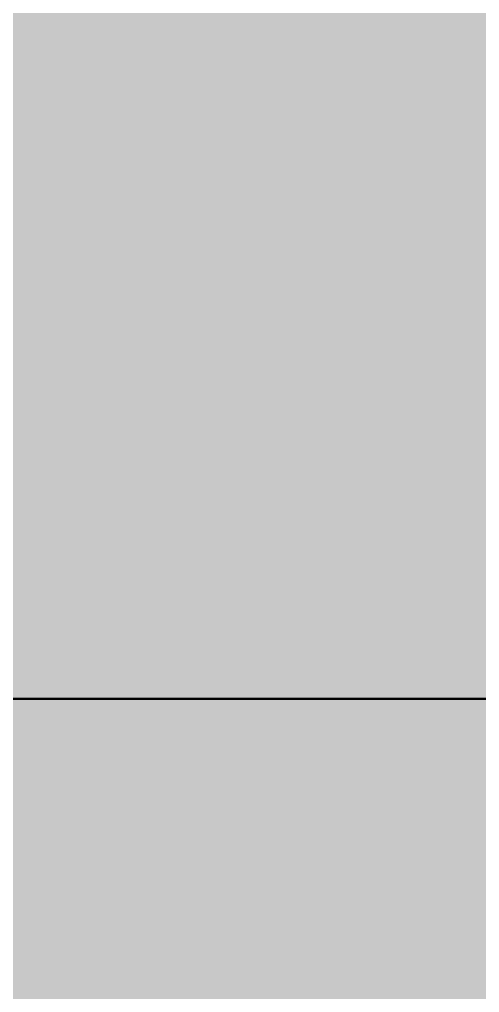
# Model space of a CAD drawing. Header units: millimetres. Extents: x -155050 to -36395, y -2753 to 7638.
# Drawn here: x -81158.8 to -81078.2, y -801.5 to -630.9 of the extents above; entities that cross this region are included whole.
import ezdxf

# ---------------------------------------------------------------- set-up
doc = ezdxf.new("R2010")
doc.units = ezdxf.units.MM
for name, pattern in [('IMPORT-DASHDOT', [11.176, 8.128, -1.524, 0, -1.524]), ('IMPORT-DASHED _2_', [9.652, 8.128, -1.524]), ('IMPORT-DĚLICÍ2 _2_', [15.875, 6.35, -3.175, 0, -3.175, 0, -3.175]), ('IMPORT-KANVBRDO', [20, 7, -6.5, 0, -6.5])]:
    doc.linetypes.add(name, pattern=pattern)
for name, color, linetype, lineweight, true_color in [('---1 - PBS PNP-1', 1, 'Continuous', 35, 0xff0000), ('00_pl_deštová voda oblast', 6, 'Continuous', 25, 0xff00ff), ('00_pL_hranice pozemku', 1, 'Continuous', 35, 0xff0000), ('00_pL_katastr-1', 150, 'Continuous', 35, 0x007fff), ('00_pL_KOTY 1500', 7, 'Continuous', 9, 0x260000), ('00_pL_objekt', 1, 'Continuous', 50, 0xff0000), ('00_pL_přípojka destova kanalizace-2', 7, 'Continuous', 35, 0x3f7f3f), ('212_HK_situace_03_dwg-1', 40, 'Continuous', 9, 0xffbf00), ('A-DOOR-5', 7, 'Continuous', 9, 0xf7f7ef), ('A-FLOR-LEVL-1', 7, 'Continuous', 9, 0x7f7f7f), ('hch budova-1', 7, 'Continuous', 9, 0x00a5a5), ('hch kanal-3', 30, 'IMPORT-KANVBRDO', 9, 0xff7f00), ('hch oploceni-1', 7, 'IMPORT-DĚLICÍ2 _2_', 9, 0x00a5a5), ('hch teren-1', 7, 'Continuous', 9, 0x00a5a5), ('hch tok-1', 7, 'Continuous', 9, 0x00a5a5), ('Obrys', 2, 'Continuous', 9, 0xffff00), ('Obrys-2', 1, 'IMPORT-DASHED _2_', 9, 0xff0000), ('Obrys-3', 5, 'Continuous', 9, 0x0000ff), ('Obrys-4', 5, 'IMPORT-DASHDOT', 9, 0x0000ff), ('PDF7_000 AVE ISN ELEKTRO VO SVĚTLA', 9, 'Continuous', 9, 0x808080), ('PDF7_000 ISN KABELY NN', 9, 'Continuous', 9, 0x808080), ('PDF7_000 ISN SDĚL OPTIKA METALIKA CHRÁNIČKA PŘÍVOD', 9, 'Continuous', 9, 0x808080), ('PDF7_0V - Splašky výtlak zaměřeno', 9, 'Continuous', 9, 0x808080), ('PDF7_0V - Voda návrh', 9, 'Continuous', 9, 0x808080), ('PDF7_0V-návrh kanal dešťová', 7, 'Continuous', 9, 0x656565), ('PDF7_CKKOTY', 7, 'Continuous', 9, 0x260000), ('PDF7_GP Hraniční linie', 7, 'Continuous', 9, 0x0052a5), ('PDF7_GP Stromy', 7, 'Continuous', 9, 0x67a552), ('PDF7_GP Výšky bodů', 7, 'Continuous', 9, 0x0052a5), ('PDF7_POPIS_500', 1, 'Continuous', 9, 0xff0000), ('PDF7_Slezské Předměstí_646971$0$21900', 7, 'Continuous', 9, 0x002600), ('PDF7_VO_KABEL', 7, 'Continuous', 9, 0x7f6f3f), ('zed-1', 5, 'Continuous', 9, 0x0000ff)]:
    doc.layers.add(name, color=color, linetype=linetype, lineweight=lineweight, true_color=true_color)
for name, color, linetype, lineweight in [('0-1', 7, 'Continuous', 9), ('00_pL_KOTY', 7, 'Continuous', 9), ('00_pl_rozhrani ploch', 7, 'Continuous', 18), ('00_pL_stavajici objekty', 7, 'Continuous', 50), ('2966-1_navrh dispozice stroju-HK_02_dwg-1', 7, 'Continuous', 9), ('2966-1_navrh dispozice stroju-HK_dwg-1', 7, 'Continuous', 9), ('A-DOOR', 7, 'Continuous', 9), ('A-FLOR-LEVL', 7, 'Continuous', 9), ('HK_TEREN_SESAZENI_dwg-1', 7, 'Continuous', 9), ('Kóty', 7, 'Continuous', 9), ('PDF7_000 BOURÁNÍ', 7, 'Continuous', 9)]:
    doc.layers.add(name, color=color, linetype=linetype, lineweight=lineweight)

# ---------------------------------------------------------------- blocks, each defined once
blk = doc.blocks.new('M_Vrata_ výsuvná_ sekční - 3000X4000 MM-499574-Řez 4')
at = {"layer": 'A-DOOR-5'}
blk.add_hatch(color=256, dxfattribs=at).paths.add_polyline_path([(-193437.35, -750), (-193133.19, -750), (-193133.19, -738), (-193008.09, -738), (-193008.09, -450), (-192979.2, -450), (-192979.2, 1700), (-192988.19, 1700), (-192988.19, 2750), (-196979.2, 2750), (-196979.2, -738), (-196843.19, -738), (-196843.19, -750), (-193788.73, -750)])
at = {"layer": 'A-DOOR'}
for p, q in [((-193133.19, -750), (-196843.19, -750)), ((-196843.19, -750), (-193133.19, -750))]:
    blk.add_line(p, q, dxfattribs=at)
blk = doc.blocks.new('Rampa - Rampa-823350-Řez 4')
at = {"layer": 'A-FLOR-LEVL-1'}
blk.add_hatch(color=256, dxfattribs=at).paths.add_polyline_path([(-194491.48, -945.21), (-192988.19, -945.21), (-192988.19, -765.12), (-193008.09, -765.12), (-193008.09, -756), (-193108.19, -756), (-193108.19, -750), (-196868.19, -750), (-196868.19, -756), (-196988.19, -756.78), (-196988.19, -945.21), (-195897, -945.21)])
blk = doc.blocks.new('2966-1_navrh dispozice stroju-HK_dwg-867852-Řez 4')
at = {"layer": '0-1'}
for p, q in [((-194955.83, -750), (-197875.83, -750)), ((-197875.83, -750), (-194955.83, -750)), ((-194955.83, -750), (-197875.83, -750)), ((-197875.83, -750), (-196306.83, -750)), ((-194955.83, -750), (-197875.83, -750)), ((-194955.83, -750), (-197875.83, -750)), ((-194955.83, -750), (-197875.83, -750)), ((-194955.83, -750), (-197875.83, -750)), ((-194955.83, -750), (-197875.83, -750)), ((-194955.83, -750), (-197875.83, -750)), ((-194955.83, -750), (-197875.83, -750)), ((-194955.83, -750), (-197875.83, -750)), ((-194955.83, -750), (-197875.83, -750)), ((-194955.83, -750), (-197875.83, -750)), ((-194955.83, -750), (-197875.83, -750)), ((-194955.83, -750), (-197875.83, -750)), ((-197875.83, -750), (-194955.83, -750)), ((-196306.83, -750), (-197875.83, -750)), ((-194955.83, -750), (-197875.83, -750)), ((-194955.83, -750), (-197875.83, -750)), ((-194955.83, -750), (-197875.83, -750)), ((-194955.83, -750), (-197875.83, -750)), ((-194955.83, -750), (-197875.83, -750)), ((-194955.83, -750), (-197875.83, -750)), ((-194955.83, -750), (-197875.83, -750)), ((-194955.83, -750), (-197875.83, -750)), ((-194955.83, -750), (-197875.83, -750)), ((-194955.83, -750), (-197875.83, -750)), ((-194955.83, -750), (-197875.83, -750)), ((-194955.83, -750), (-197875.83, -750)), ((-197616.83, -750), (-194955.83, -750)), ((-197616.83, -750), (-194955.83, -750)), ((-196394.83, -750), (-197304.83, -750)), ((-197304.83, -750), (-196394.83, -750)), ((-197304.83, -750), (-196394.83, -750)), ((-197304.83, -750), (-196394.83, -750)), ((-196394.83, -750), (-197304.83, -750)), ((-197304.83, -750), (-196394.83, -750)), ((-197304.83, -750), (-196394.83, -750)), ((-197304.83, -750), (-196394.83, -750)), ((-196816.87, -750), (-196537.33, -750)), ((-196816.87, -750), (-196537.33, -750)), ((-196537.33, -750), (-196812.83, -750)), ((-196812.83, -750), (-196537.33, -750)), ((-196537.33, -750), (-196812.83, -750)), ((-196812.83, -750), (-196537.33, -750)), ((-196764.08, -750), (-196554.83, -750)), ((-196764.08, -750), (-196554.83, -750)), ((-196552.83, -750), (-196694.83, -750)), ((-196483.75, -750), (-196689.91, -750)), ((-196614.33, -750), (-196664.83, -750)), ((-196664.83, -750), (-196614.33, -750)), ((-196614.33, -750), (-196664.83, -750)), ((-196664.83, -750), (-196614.33, -750)), ((-196614.33, -750), (-196635.33, -750)), ((-196635.33, -750), (-196614.33, -750)), ((-196614.33, -750), (-196635.33, -750)), ((-196635.33, -750), (-196614.33, -750)), ((-196453.83, -750), (-196633.83, -750)), ((-196633.83, -750), (-196453.83, -750)), ((-196580.83, -750), (-196628.83, -750)), ((-196628.83, -750), (-196580.83, -750)), ((-196580.83, -750), (-196628.83, -750)), ((-196628.83, -750), (-196580.83, -750)), ((-196616.83, -750), (-196614.33, -750)), ((-196616.83, -750), (-196614.33, -750)), ((-196613.84, -750), (-196616.83, -750)), ((-196612.83, -750), (-196614.33, -750)), ((-196612.83, -750), (-196614.33, -750)), ((-196612.83, -750), (-196614.33, -750)), ((-196612.83, -750), (-196614.33, -750)), ((-196614.33, -750), (-196611.83, -750)), ((-196611.83, -750), (-196614.33, -750)), ((-196614.33, -750), (-196612.83, -750)), ((-196612.83, -750), (-196614.33, -750)), ((-196614.33, -750), (-196612.83, -750)), ((-196612.83, -750), (-196614.33, -750)), ((-196612.83, -750), (-196614.33, -750)), ((-196614.33, -750), (-196612.83, -750)), ((-196612.83, -750), (-196614.33, -750)), ((-196612.83, -750), (-196614.33, -750)), ((-196614.33, -750), (-196611.83, -750)), ((-196611.83, -750), (-196614.33, -750)), ((-196614.33, -750), (-196612.83, -750)), ((-196612.83, -750), (-196614.33, -750)), ((-196614.33, -750), (-196612.83, -750)), ((-196612.83, -750), (-196614.33, -750)), ((-196612.83, -750), (-196614.33, -750)), ((-196614.33, -750), (-196612.83, -750)), ((-196612.83, -750), (-196614.33, -750)), ((-196612.83, -750), (-196614.33, -750)), ((-196613.84, -750), (-196613.83, -750)), ((-196610.83, -750), (-196613.83, -750)), ((-196613.83, -750), (-196610.83, -750)), ((-196596.91, -750), (-196612.83, -750)), ((-196596.91, -750), (-196612.83, -750)), ((-196596.91, -750), (-196612.83, -750)), ((-196596.91, -750), (-196612.83, -750)), ((-196612.83, -750), (-196604.83, -750)), ((-196612.83, -750), (-196604.83, -750)), ((-196604.83, -750), (-196612.83, -750)), ((-196612.83, -750), (-196604.83, -750)), ((-196612.83, -750), (-196604.83, -750)), ((-196612.83, -750), (-196604.83, -750)), ((-196604.83, -750), (-196612.83, -750)), ((-196612.83, -750), (-196604.83, -750)), ((-196611.83, -750), (-196594.26, -750)), ((-196594.26, -750), (-196611.83, -750)), ((-196611.83, -750), (-196594.26, -750)), ((-196594.26, -750), (-196611.83, -750)), ((-196611.05, -750), (-196611.56, -750)), ((-196611.45, -750), (-196611.56, -750)), ((-196611.05, -750), (-196611.56, -750)), ((-196611.45, -750), (-196611.56, -750)), ((-196606.6, -750), (-196611.45, -750)), ((-196606.6, -750), (-196611.45, -750)), ((-196590.09, -750), (-196611.05, -750)), ((-196590.09, -750), (-196611.05, -750)), ((-196606.76, -750), (-196610.83, -750)), ((-196610.83, -750), (-196608.83, -750)), ((-196607.58, -750), (-196610.73, -750)), ((-196606.33, -750), (-196609.33, -750)), ((-196609.33, -750), (-196606.33, -750)), ((-196607.7, -750), (-196609.33, -750)), ((-196609.33, -750), (-196609.05, -750)), ((-196605.71, -750), (-196609.21, -750)), ((-196609.21, -750), (-196605.71, -750)), ((-196609.21, -750), (-196605.71, -750)), ((-196605.71, -750), (-196609.21, -750)), ((-196605.83, -750), (-196608.83, -750)), ((-196608.18, -750), (-196608.67, -750)), ((-196607.79, -750), (-196608.29, -750)), ((-196607.24, -750), (-196608.18, -750)), ((-196606.86, -750), (-196607.79, -750)), ((-196599.91, -750), (-196607.58, -750)), ((-196599.91, -750), (-196607.58, -750)), ((-196607.58, -750), (-196599.28, -750)), ((-196607.58, -750), (-196599.28, -750)), ((-196605.38, -750), (-196606.86, -750)), ((-196480.83, -750), (-196606.83, -750)), ((-196480.83, -750), (-196606.83, -750)), ((-196482.06, -750), (-196606.6, -750)), ((-196482.06, -750), (-196606.6, -750)), ((-196606.33, -750), (-196605.83, -750)), ((-196605.83, -750), (-196606.33, -750)), ((-196605.83, -750), (-196600.33, -750)), ((-196605.83, -750), (-196600.33, -750)), ((-196601.01, -750), (-196605.83, -750)), ((-196605.83, -750), (-196576.99, -750)), ((-196596.91, -750), (-196604.83, -750)), ((-196596.91, -750), (-196604.83, -750)), ((-196596.91, -750), (-196604.83, -750)), ((-196596.91, -750), (-196604.83, -750)), ((-196603.89, -750), (-196604.38, -750)), ((-196602.91, -750), (-196604.38, -750)), ((-196603.51, -750), (-196604, -750)), ((-196602.95, -750), (-196603.89, -750)), ((-196602.57, -750), (-196603.51, -750)), ((-196544.33, -750), (-196602.7, -750)), ((-196485.95, -750), (-196602.7, -750)), ((-196544.33, -750), (-196602.7, -750)), ((-196485.95, -750), (-196602.7, -750)), ((-196599.28, -750), (-196602.07, -750)), ((-196544.33, -750), (-196601.87, -750)), ((-196486.79, -750), (-196601.87, -750)), ((-196544.33, -750), (-196601.87, -750)), ((-196486.79, -750), (-196601.87, -750)), ((-196600.33, -750), (-196599.83, -750)), ((-196591.33, -750), (-196600.33, -750)), ((-196600.33, -750), (-196599.83, -750)), ((-196591.33, -750), (-196600.33, -750)), ((-196487.75, -750), (-196599.91, -750)), ((-196487.75, -750), (-196599.91, -750)), ((-196599.91, -750), (-196596.16, -750)), ((-196599.91, -750), (-196596.16, -750)), ((-196594.83, -750), (-196599.83, -750)), ((-196599.83, -750), (-196594.83, -750)), ((-196594.83, -750), (-196599.83, -750)), ((-196599.83, -750), (-196594.83, -750)), ((-196596.16, -750), (-196599.28, -750)), ((-196596.16, -750), (-196599.28, -750)), ((-196489.83, -750), (-196598.83, -750)), ((-196489.83, -750), (-196598.83, -750)), ((-196596.91, -750), (-196594.83, -750)), ((-196596.91, -750), (-196594.83, -750)), ((-196491.5, -750), (-196596.16, -750)), ((-196491.5, -750), (-196596.16, -750)), ((-196595.99, -750), (-196491.67, -750)), ((-196595.99, -750), (-196558.14, -750)), ((-196586.33, -750), (-196595.33, -750)), ((-196590.83, -750), (-196595.27, -750)), ((-196585.83, -750), (-196594.83, -750)), ((-196504.83, -750), (-196594.83, -750)), ((-196504.83, -750), (-196594.83, -750)), ((-196574.83, -750), (-196592.83, -750)), ((-196574.83, -750), (-196592.83, -750)), ((-196591.33, -750), (-196592.25, -750)), ((-196591.33, -750), (-196592.25, -750)), ((-196591.33, -750), (-196592.25, -750)), ((-196591.33, -750), (-196592.25, -750)), ((-196592.12, -750), (-196575.54, -750)), ((-196589.33, -750), (-196591.83, -750)), ((-196589.33, -750), (-196591.83, -750)), ((-196513.33, -750), (-196591.33, -750)), ((-196513.33, -750), (-196591.33, -750)), ((-196513.33, -750), (-196591.33, -750)), ((-196513.33, -750), (-196591.33, -750)), ((-196591.03, -750), (-196579.1, -750)), ((-196577.83, -750), (-196590.83, -750)), ((-196577.83, -750), (-196590.83, -750)), ((-196578.08, -750), (-196590.58, -750)), ((-196578.08, -750), (-196590.58, -750)), ((-196585.07, -750), (-196590.11, -750)), ((-196498.57, -750), (-196590.09, -750)), ((-196498.57, -750), (-196590.09, -750)), ((-196555.29, -750), (-196589.33, -750)), ((-196544.33, -750), (-196589.33, -750)), ((-196589.33, -750), (-196562.66, -750)), ((-196555.29, -750), (-196589.33, -750)), ((-196544.33, -750), (-196589.33, -750)), ((-196589.33, -750), (-196562.66, -750)), ((-196569.83, -750), (-196587.83, -750)), ((-196569.83, -750), (-196587.83, -750)), ((-196569.83, -750), (-196587.83, -750)), ((-196569.83, -750), (-196587.83, -750)), ((-196587.71, -750), (-196587.19, -750)), ((-196585.87, -750), (-196587.04, -750)), ((-196581.33, -750), (-196586.33, -750)), ((-196586.33, -750), (-196581.33, -750)), ((-196580.83, -750), (-196585.83, -750)), ((-196585.83, -750), (-196580.83, -750)), ((-196581.9, -750), (-196585.76, -750)), ((-196585.54, -750), (-196572.12, -750)), ((-196572.12, -750), (-196585.54, -750)), ((-196572.12, -750), (-196585.54, -750)), ((-196572.12, -750), (-196585.54, -750)), ((-196585.54, -750), (-196572.12, -750)), ((-196572.12, -750), (-196585.54, -750)), ((-196572.12, -750), (-196585.54, -750)), ((-196572.12, -750), (-196585.54, -750)), ((-196584.08, -750), (-196585.51, -750)), ((-196572.33, -750), (-196582.33, -750)), ((-196572.33, -750), (-196582.33, -750)), ((-196572.33, -750), (-196582.33, -750)), ((-196572.33, -750), (-196582.33, -750)), ((-196573.14, -750), (-196581.52, -750)), ((-196573.14, -750), (-196581.52, -750)), ((-196573.14, -750), (-196581.52, -750)), ((-196573.14, -750), (-196581.52, -750)), ((-196572.33, -750), (-196581.33, -750)), ((-196571.83, -750), (-196580.83, -750)), ((-196580.5, -750), (-196579.71, -750)), ((-196579.65, -750), (-196579.81, -750)), ((-196575.83, -750), (-196579.79, -750)), ((-196575.01, -750), (-196575.83, -750)), ((-196394.83, -750), (-196574.83, -750)), ((-196394.83, -750), (-196574.83, -750)), ((-196574.83, -750), (-196564.83, -750)), ((-196394.83, -750), (-196574.83, -750)), ((-196394.83, -750), (-196574.83, -750)), ((-196574.83, -750), (-196564.83, -750)), ((-196568.99, -750), (-196570.33, -750)), ((-196568.99, -750), (-196570.33, -750)), ((-196568.99, -750), (-196570.33, -750)), ((-196568.99, -750), (-196570.33, -750)), ((-196552.33, -750), (-196569.65, -750)), ((-196535.01, -750), (-196569.65, -750)), ((-196552.33, -750), (-196569.65, -750)), ((-196535.01, -750), (-196569.65, -750)), ((-196564.83, -750), (-196554.83, -750)), ((-196564.83, -750), (-196554.83, -750)), ((-196545.83, -750), (-196559.83, -750)), ((-196545.83, -750), (-196559.83, -750)), ((-196545.83, -750), (-196559.83, -750)), ((-196545.83, -750), (-196559.83, -750)), ((-196545.83, -750), (-196559.83, -750)), ((-196545.83, -750), (-196559.83, -750)), ((-196545.83, -750), (-196559.83, -750)), ((-196545.83, -750), (-196559.83, -750)), ((-196546.12, -750), (-196559.54, -750)), ((-196546.12, -750), (-196559.54, -750)), ((-196558.74, -750), (-196559.25, -750)), ((-196558.74, -750), (-196559.25, -750)), ((-196549.22, -750), (-196556.43, -750)), ((-196549.22, -750), (-196556.43, -750)), ((-196394.83, -750), (-196554.83, -750)), ((-196554.83, -750), (-196554.75, -750)), ((-196554.83, -750), (-196394.83, -750)), ((-196394.83, -750), (-196554.83, -750)), ((-196554.83, -750), (-196554.75, -750)), ((-196554.83, -750), (-196394.83, -750)), ((-196554.75, -750), (-196536.83, -750)), ((-196554.75, -750), (-196536.83, -750)), ((-196549.63, -750), (-196552.83, -750)), ((-196548.83, -750), (-196552.83, -750)), ((-196549.63, -750), (-196552.83, -750)), ((-196549.63, -750), (-196552.83, -750)), ((-196549.63, -750), (-196552.83, -750)), ((-196549.63, -750), (-196552.83, -750)), ((-196548.83, -750), (-196552.83, -750)), ((-196549.63, -750), (-196552.83, -750)), ((-196549.63, -750), (-196552.83, -750)), ((-196549.63, -750), (-196552.83, -750)), ((-196548.83, -750), (-196552.83, -750)), ((-196549.63, -750), (-196552.83, -750)), ((-196549.63, -750), (-196552.83, -750)), ((-196549.63, -750), (-196552.83, -750)), ((-196549.63, -750), (-196552.83, -750)), ((-196548.83, -750), (-196552.83, -750)), ((-196549.63, -750), (-196552.83, -750)), ((-196549.63, -750), (-196552.83, -750)), ((-196548.83, -750), (-196552.83, -750)), ((-196549.63, -750), (-196552.83, -750)), ((-196549.63, -750), (-196552.83, -750)), ((-196549.63, -750), (-196552.83, -750)), ((-196549.63, -750), (-196552.83, -750)), ((-196548.83, -750), (-196552.83, -750)), ((-196552.83, -750), (-196468.75, -750)), ((-196548.83, -750), (-196552.83, -750)), ((-196552.83, -750), (-196547.83, -750)), ((-196552.83, -750), (-196548.83, -750)), ((-196434.83, -750), (-196552.83, -750)), ((-196548.83, -750), (-196552.83, -750)), ((-196552.83, -750), (-196548.83, -750)), ((-196434.83, -750), (-196552.83, -750)), ((-196548.83, -750), (-196552.83, -750)), ((-196548.83, -750), (-196552.83, -750)), ((-196552.83, -750), (-196548.83, -750)), ((-196535.01, -750), (-196552.33, -750)), ((-196535.01, -750), (-196552.33, -750)), ((-196540.33, -750), (-196552.33, -750)), ((-196552.33, -750), (-196540.33, -750)), ((-196540.33, -750), (-196552.33, -750)), ((-196552.33, -750), (-196540.33, -750)), ((-196495.83, -750), (-196551.83, -750)), ((-196550.81, -750), (-196550.83, -750)), ((-196550.81, -750), (-196550.83, -750)), ((-196536.83, -750), (-196550.83, -750)), ((-196550.33, -750), (-196550.81, -750)), ((-196550.33, -750), (-196550.81, -750)), ((-196538.13, -750), (-196550.58, -750)), ((-196550.58, -750), (-196538.13, -750)), ((-196538.13, -750), (-196550.58, -750)), ((-196550.58, -750), (-196538.13, -750)), ((-196548.83, -750), (-196549.63, -750)), ((-196548.83, -750), (-196549.63, -750)), ((-196548.83, -750), (-196549.63, -750)), ((-196548.83, -750), (-196549.63, -750)), ((-196548.83, -750), (-196549.63, -750)), ((-196548.83, -750), (-196549.63, -750)), ((-196548.83, -750), (-196549.63, -750)), ((-196548.83, -750), (-196549.63, -750)), ((-196548.83, -750), (-196549.63, -750)), ((-196548.83, -750), (-196549.63, -750)), ((-196548.83, -750), (-196549.63, -750)), ((-196548.83, -750), (-196549.63, -750)), ((-196548.83, -750), (-196549.63, -750)), ((-196548.83, -750), (-196549.63, -750)), ((-196548.83, -750), (-196549.63, -750)), ((-196548.83, -750), (-196549.63, -750)), ((-196548.83, -750), (-196549.63, -750)), ((-196547.8, -750), (-196548.83, -750)), ((-196547.8, -750), (-196548.83, -750)), ((-196548.83, -750), (-196543.03, -750)), ((-196543.04, -750), (-196548.83, -750)), ((-196543.03, -750), (-196548.83, -750)), ((-196548.83, -750), (-196543.04, -750)), ((-196547.16, -750), (-196548.33, -750)), ((-196548.33, -750), (-196540.33, -750)), ((-196540.33, -750), (-196548.33, -750)), ((-196548.33, -750), (-196540.33, -750)), ((-196540.33, -750), (-196548.33, -750)), ((-196540.33, -750), (-196548.33, -750)), ((-196548.33, -750), (-196540.33, -750)), ((-196548.33, -750), (-196540.33, -750)), ((-196540.33, -750), (-196548.33, -750)), ((-196541.21, -750), (-196547.83, -750)), ((-196531.91, -750), (-196547.83, -750)), ((-196539.83, -750), (-196547.83, -750)), ((-196547.83, -750), (-196539.83, -750)), ((-196547.83, -750), (-196539.83, -750)), ((-196547.83, -750), (-196539.83, -750)), ((-196546.05, -750), (-196547.7, -750)), ((-196546.05, -750), (-196547.7, -750)), ((-196546.25, -750), (-196547.33, -750)), ((-196547.16, -750), (-196547.33, -750)), ((-196547.16, -750), (-196547.33, -750)), ((-196547.16, -750), (-196547.33, -750)), ((-196541.58, -750), (-196544.33, -750)), ((-196486.79, -750), (-196544.33, -750)), ((-196485.95, -750), (-196544.33, -750)), ((-196486.79, -750), (-196544.33, -750)), ((-196485.95, -750), (-196544.33, -750)), ((-196499.33, -750), (-196544.33, -750)), ((-196499.33, -750), (-196544.33, -750)), ((-196539.12, -750), (-196543.04, -750)), ((-196539.12, -750), (-196543.04, -750)), ((-196539.12, -750), (-196543.04, -750)), ((-196539.12, -750), (-196543.04, -750)), ((-196539.12, -750), (-196543.04, -750)), ((-196539.12, -750), (-196543.04, -750)), ((-196539.12, -750), (-196543.04, -750)), ((-196543.04, -750), (-196539.12, -750)), ((-196539.11, -750), (-196543.03, -750)), ((-196539.11, -750), (-196543.03, -750)), ((-196539.11, -750), (-196543.03, -750)), ((-196543.03, -750), (-196539.11, -750)), ((-196539.11, -750), (-196543.03, -750)), ((-196523.83, -750), (-196541.58, -750)), ((-196523.83, -750), (-196541.58, -750)), ((-196528.33, -750), (-196539.33, -750)), ((-196528.33, -750), (-196539.33, -750)), ((-196528.33, -750), (-196539.33, -750)), ((-196528.33, -750), (-196539.33, -750)), ((-196528.33, -750), (-196539.33, -750)), ((-196528.33, -750), (-196539.33, -750)), ((-196539.11, -750), (-196539.3, -750)), ((-196539.11, -750), (-196539.3, -750)), ((-196539.11, -750), (-196539.3, -750)), ((-196538.14, -750), (-196539.12, -750)), ((-196538.14, -750), (-196539.12, -750)), ((-196538.14, -750), (-196539.12, -750)), ((-196538.14, -750), (-196539.12, -750)), ((-196538.14, -750), (-196539.12, -750)), ((-196538.14, -750), (-196539.12, -750)), ((-196538.14, -750), (-196539.12, -750)), ((-196539.12, -750), (-196538.14, -750)), ((-196538.13, -750), (-196539.11, -750)), ((-196538.13, -750), (-196539.11, -750)), ((-196538.13, -750), (-196539.11, -750)), ((-196539.11, -750), (-196538.13, -750)), ((-196538.13, -750), (-196539.11, -750)), ((-196538.33, -750), (-196537.83, -750)), ((-196538.33, -750), (-196537.83, -750)), ((-196538.14, -750), (-196529.52, -750)), ((-196529.52, -750), (-196538.14, -750)), ((-196538.14, -750), (-196529.52, -750)), ((-196529.52, -750), (-196538.14, -750)), ((-196529.52, -750), (-196538.14, -750)), ((-196538.14, -750), (-196529.52, -750)), ((-196529.52, -750), (-196538.14, -750)), ((-196538.14, -750), (-196529.52, -750)), ((-196509.53, -750), (-196538.13, -750)), ((-196529.53, -750), (-196538.13, -750)), ((-196529.53, -750), (-196538.13, -750)), ((-196509.83, -750), (-196537.83, -750)), ((-196536.83, -750), (-196524.83, -750)), ((-196524.83, -750), (-196536.83, -750)), ((-196536.83, -750), (-196524.83, -750)), ((-196524.83, -750), (-196536.83, -750)), ((-196512.58, -750), (-196535.08, -750))]:
    blk.add_line(p, q, dxfattribs=at)
at = {"layer": '0-1', "flags": 128}
for points in [[(-196536.83, -750), (-196554.75, -750), (-197294.91, -750), (-197312.83, -750)], [(-196536.83, -750), (-196554.75, -750), (-197294.91, -750), (-197312.83, -750)], [(-196537.33, -750), (-196824.83, -750), (-196851.83, -750)], [(-196537.33, -750), (-196824.83, -750), (-196851.83, -750)], [(-196552.83, -750), (-196694.83, -750), (-196702.83, -750)], [(-196702.83, -750), (-196694.83, -750), (-196552.83, -750)], [(-196697.83, -750), (-196687.83, -750), (-196475.83, -750)], [(-196548.83, -750), (-196683.83, -750), (-196693.83, -750)], [(-196552.83, -750), (-196556.36, -750), (-196689.91, -750)], [(-196481.04, -750), (-196524.63, -750), (-196543.03, -750), (-196548.83, -750), (-196689.91, -750)], [(-196475.83, -750), (-196485.83, -750), (-196687.83, -750), (-196689.91, -750)], [(-196617.83, -750), (-196616.83, -750), (-196613.84, -750)], [(-196611.83, -750), (-196614.33, -750), (-196614.83, -750)], [(-196614.83, -750), (-196614.33, -750), (-196611.83, -750)], [(-196611.83, -750), (-196614.33, -750), (-196614.83, -750)], [(-196614.83, -750), (-196614.33, -750), (-196611.83, -750)], [(-196593.62, -750), (-196610.32, -750), (-196610.29, -750)], [(-196593.62, -750), (-196610.32, -750), (-196610.29, -750)], [(-196593.62, -750), (-196610.32, -750), (-196610.29, -750)], [(-196593.62, -750), (-196610.32, -750), (-196610.29, -750)], [(-196605.76, -750), (-196604.33, -750), (-196602.91, -750), (-196602.19, -750), (-196601.48, -750), (-196602.95, -750), (-196603.56, -750), (-196603.89, -750), (-196606.03, -750), (-196608.18, -750), (-196608.51, -750), (-196608.67, -750), (-196607.19, -750), (-196606.48, -750), (-196605.76, -750), (-196607.24, -750)], [(-196602.52, -750), (-196603.95, -750), (-196605.38, -750), (-196606.1, -750), (-196606.81, -750), (-196608.29, -750), (-196608.13, -750), (-196607.79, -750), (-196605.65, -750), (-196603.51, -750), (-196603.18, -750), (-196602.57, -750), (-196601.1, -750), (-196601.81, -750), (-196602.52, -750), (-196604, -750)], [(-196606.83, -750), (-196605.83, -750), (-196481.83, -750)], [(-196604.58, -750), (-196606.53, -750), (-196606.81, -750)], [(-196606.43, -750), (-196606.15, -750), (-196604.58, -750)], [(-196594.83, -750), (-196600.33, -750), (-196605.83, -750)], [(-196594.83, -750), (-196600.33, -750), (-196605.83, -750)], [(-196595.99, -750), (-196605.83, -750), (-196599.67, -750), (-196595.99, -750)], [(-196596.91, -750), (-196594.83, -750), (-196604.83, -750)], [(-196604.83, -750), (-196594.83, -750), (-196504.83, -750)], [(-196596.91, -750), (-196594.83, -750), (-196604.83, -750)], [(-196604.83, -750), (-196594.83, -750), (-196504.83, -750)], [(-196603.15, -750), (-196601.58, -750), (-196601.86, -750)], [(-196601.48, -750), (-196601.2, -750), (-196603.15, -750)], [(-196591.33, -750), (-196594.83, -750), (-196600.33, -750)], [(-196591.33, -750), (-196594.83, -750), (-196600.33, -750)], [(-196596.91, -750), (-196468.75, -750), (-196452.83, -750)], [(-196452.83, -750), (-196468.75, -750), (-196596.91, -750)], [(-196596.91, -750), (-196468.75, -750), (-196452.83, -750)], [(-196452.83, -750), (-196468.75, -750), (-196596.91, -750)], [(-196586.64, -750), (-196587.19, -750), (-196587.71, -750)], [(-196587.71, -750), (-196584.33, -750), (-196583.81, -750), (-196585.5, -750), (-196587.19, -750)], [(-196582.33, -750), (-196584.33, -750), (-196586.33, -750)], [(-196586.33, -750), (-196584.33, -750), (-196582.33, -750)], [(-196582.33, -750), (-196584.33, -750), (-196586.33, -750)], [(-196586.33, -750), (-196584.33, -750), (-196582.33, -750)], [(-196584.33, -750), (-196580.95, -750), (-196580.43, -750), (-196582.12, -750), (-196583.81, -750)], [(-196574.83, -750), (-196564.83, -750), (-196554.83, -750)], [(-196574.83, -750), (-196564.83, -750), (-196554.83, -750)], [(-196554.83, -750), (-196544.83, -750), (-196414.83, -750)], [(-196554.83, -750), (-196544.83, -750), (-196414.83, -750)], [(-196554.83, -750), (-196544.83, -750), (-196414.83, -750)], [(-196554.83, -750), (-196544.83, -750), (-196414.83, -750)], [(-196452.83, -750), (-196468.75, -750), (-196552.83, -750)], [(-196467.83, -750), (-196470.83, -750), (-196552.83, -750)], [(-196543.04, -750), (-196548.83, -750), (-196552.83, -750)], [(-196552.83, -750), (-196548.83, -750), (-196543.04, -750), (-196524.63, -750), (-196481.04, -750), (-196462.63, -750)], [(-196552.83, -750), (-196547.83, -750), (-196457.83, -750)], [(-196552.83, -750), (-196548.83, -750), (-196543.04, -750), (-196531.91, -750), (-196524.63, -750), (-196481.04, -750), (-196462.63, -750), (-196456.83, -750), (-196452.83, -750)], [(-196452.83, -750), (-196456.83, -750), (-196462.62, -750), (-196481.04, -750), (-196524.62, -750), (-196543.04, -750), (-196548.83, -750), (-196552.83, -750)], [(-196545.72, -750), (-196547.83, -750), (-196552.83, -750)], [(-196552.83, -750), (-196547.83, -750), (-196545.72, -750)], [(-196552.83, -750), (-196547.83, -750), (-196457.83, -750), (-196452.83, -750)], [(-196452.83, -750), (-196457.83, -750), (-196547.83, -750), (-196552.83, -750)], [(-196496.83, -750), (-196542.83, -750), (-196552.83, -750)], [(-196496.83, -750), (-196542.83, -750), (-196552.83, -750)], [(-196550.83, -750), (-196550.81, -750), (-196537.85, -750)], [(-196550.83, -750), (-196550.81, -750), (-196537.85, -750)], [(-196524.63, -750), (-196543.04, -750), (-196548.83, -750)], [(-196548.33, -750), (-196547.16, -750), (-196546.25, -750)], [(-196457.33, -750), (-196458.5, -750), (-196482.81, -750), (-196485.64, -750), (-196520.02, -750), (-196522.85, -750), (-196547.16, -750), (-196548.33, -750)], [(-196548.33, -750), (-196547.16, -750), (-196522.85, -750), (-196520.02, -750), (-196485.64, -750), (-196482.81, -750), (-196458.5, -750), (-196457.33, -750)], [(-196452.83, -750), (-196457.83, -750), (-196547.83, -750)], [(-196456.83, -750), (-196462.63, -750), (-196470.83, -750), (-196481.04, -750), (-196524.63, -750), (-196543.03, -750)], [(-196537.83, -750), (-196537.85, -750), (-196537.83, -750), (-196537.85, -750)], [(-196537.83, -750), (-196537.85, -750), (-196537.83, -750), (-196537.85, -750)]]:
    blk.add_lwpolyline(points, dxfattribs=at)
for points in [[(-196547.83, -750), (-196539.83, -750)], [(-196523.83, -750), (-196535.66, -750), (-196541.58, -750), (-196547.5, -750), (-196541.58, -750), (-196535.66, -750), (-196523.83, -750), (-196511.99, -750), (-196506.07, -750), (-196500.16, -750), (-196506.07, -750), (-196511.99, -750)]]:
    blk.add_lwpolyline(points, close=True, dxfattribs=at)
at = {"layer": '0-1'}
for points, degree, knots in [([(-196607.24, -750), (-196607.04, -750), (-196606.67, -750), (-196606.29, -750), (-196606.03, -750)], 2, [0, 0, 0, 0.397772, 0.643639, 1, 1, 1]), ([(-196605.65, -750), (-196605.91, -750), (-196606.29, -750), (-196606.66, -750), (-196606.86, -750)], 2, [0, 0, 0, 0.356361, 0.602228, 1, 1, 1]), ([(-196606.03, -750), (-196605.77, -750), (-196605.29, -750), (-196604.74, -750), (-196604.38, -750)], 2, [0, 0, 0, 0.356361, 0.602228, 1, 1, 1]), ([(-196604, -750), (-196604.36, -750), (-196604.91, -750), (-196605.39, -750), (-196605.65, -750)], 2, [0, 0, 0, 0.397772, 0.643639, 1, 1, 1]), ([(-196589.33, -750), (-196586.84, -750), (-196583, -750), (-196577.76, -750), (-196573.57, -750), (-196569.29, -750), (-196564.98, -750), (-196560.7, -750), (-196556.47, -750), (-196551.02, -750), (-196546.99, -750), (-196544.33, -750)], 3, [0, 0, 0, 0, 0.165908, 0.256104, 0.34973, 0.445224, 0.541265, 0.636766, 0.730862, 0.822893, 1, 1, 1, 1]), ([(-196589.33, -750), (-196586.84, -750), (-196583, -750), (-196577.76, -750), (-196573.57, -750), (-196569.29, -750), (-196564.98, -750), (-196560.7, -750), (-196556.47, -750), (-196551.02, -750), (-196546.99, -750), (-196544.33, -750)], 3, [0, 0, 0, 0, 0.165908, 0.256104, 0.34973, 0.445224, 0.541265, 0.636766, 0.730862, 0.822893, 1, 1, 1, 1]), ([(-196587.19, -750), (-196587.19, -750), (-196587.14, -750), (-196587.02, -750), (-196586.92, -750), (-196586.8, -750), (-196586.67, -750), (-196586.54, -750), (-196586.4, -750), (-196586.25, -750), (-196586.1, -750), (-196585.95, -750), (-196585.76, -750), (-196585.6, -750), (-196585.5, -750)], 3, [0, 0, 0, 0, 0.194429, 0.271248, 0.346843, 0.420882, 0.493108, 0.56335, 0.631525, 0.69763, 0.761728, 0.823932, 0.884392, 1, 1, 1, 1]), ([(-196585.91, -750), (-196585.97, -750), (-196586.02, -750), (-196586.02, -750), (-196585.99, -750), (-196585.93, -750), (-196585.85, -750), (-196585.76, -750), (-196585.65, -750), (-196585.53, -750), (-196585.4, -750), (-196585.27, -750), (-196585.13, -750), (-196584.99, -750), (-196584.85, -750), (-196584.71, -750), (-196584.56, -750), (-196584.42, -750), (-196584.28, -750), (-196584.13, -750), (-196583.99, -750), (-196583.85, -750), (-196583.7, -750), (-196583.55, -750), (-196583.4, -750), (-196583.25, -750), (-196583.1, -750), (-196582.94, -750), (-196582.77, -750), (-196582.61, -750), (-196582.43, -750), (-196582.26, -750), (-196582.08, -750), (-196581.89, -750), (-196581.69, -750), (-196581.49, -750), (-196581.29, -750), (-196581.09, -750), (-196580.88, -750), (-196580.67, -750), (-196580.48, -750), (-196580.29, -750), (-196580.11, -750), (-196579.96, -750), (-196579.83, -750), (-196579.74, -750), (-196579.64, -750), (-196579.63, -750), (-196579.65, -750)], 3, [0, 0, 0, 0, 0.048344, 0.072504, 0.096598, 0.120536, 0.144211, 0.167508, 0.190325, 0.212584, 0.234231, 0.255242, 0.275614, 0.295368, 0.314538, 0.333171, 0.351321, 0.369047, 0.386413, 0.403483, 0.420321, 0.436996, 0.453571, 0.470113, 0.486689, 0.503363, 0.520202, 0.537271, 0.554637, 0.572363, 0.590513, 0.609146, 0.628316, 0.64807, 0.668443, 0.689453, 0.7111, 0.733359, 0.756177, 0.779474, 0.803148, 0.827087, 0.85118, 0.87534, 0.899515, 0.923684, 0.947854, 1, 1, 1, 1]), ([(-196585.5, -750), (-196585.4, -750), (-196585.25, -750), (-196585.04, -750), (-196584.89, -750), (-196584.74, -750), (-196584.58, -750), (-196584.42, -750), (-196584.26, -750), (-196584.09, -750), (-196583.93, -750), (-196583.75, -750), (-196583.58, -750), (-196583.39, -750), (-196583.21, -750), (-196583.01, -750), (-196582.81, -750), (-196582.51, -750), (-196582.28, -750), (-196582.12, -750)], 3, [0, 0, 0, 0, 0.099446, 0.147728, 0.195537, 0.243064, 0.290496, 0.338022, 0.385832, 0.434114, 0.483057, 0.532849, 0.583676, 0.635717, 0.689142, 0.744109, 0.800749, 0.859163, 1, 1, 1, 1]), ([(-196584.37, -750), (-196584.39, -750), (-196584.42, -750), (-196584.45, -750), (-196584.45, -750), (-196584.43, -750), (-196584.39, -750), (-196584.33, -750), (-196584.26, -750), (-196584.18, -750), (-196584.09, -750), (-196584, -750), (-196583.9, -750), (-196583.8, -750), (-196583.7, -750), (-196583.6, -750), (-196583.49, -750), (-196583.39, -750), (-196583.29, -750), (-196583.18, -750), (-196583.08, -750), (-196582.97, -750), (-196582.87, -750), (-196582.76, -750), (-196582.66, -750), (-196582.55, -750), (-196582.44, -750), (-196582.32, -750), (-196582.21, -750), (-196582.09, -750), (-196581.97, -750), (-196581.84, -750), (-196581.71, -750), (-196581.58, -750), (-196581.44, -750), (-196581.3, -750), (-196581.16, -750), (-196581.01, -750), (-196580.86, -750), (-196580.71, -750), (-196580.56, -750), (-196580.42, -750), (-196580.28, -750), (-196580.16, -750), (-196580.04, -750), (-196579.95, -750), (-196579.9, -750), (-196579.88, -750)], 3, [0, 0, 0, 0, 0.0130833, 0.0261691, 0.0392474, 0.0522894, 0.0652475, 0.0780627, 0.0906736, 0.1030251, 0.115074, 0.1267919, 0.138165, 0.1491929, 0.1598859, 0.1702629, 0.1803491, 0.1901738, 0.1997692, 0.2091694, 0.2184093, 0.2275244, 0.2365503, 0.2455227, 0.2544773, 0.2634497, 0.2724756, 0.2815907, 0.2908306, 0.3002308, 0.3098262, 0.3196509, 0.3297371, 0.3401141, 0.3508071, 0.361835, 0.3732081, 0.384926, 0.3969749, 0.4093264, 0.4219373, 0.4347525, 0.4477106, 0.4607526, 0.4738309, 0.4869167, 0.5, 0.5, 0.5, 0.5]), ([(-196579.88, -750), (-196579.86, -750), (-196579.83, -750), (-196579.81, -750), (-196579.81, -750), (-196579.83, -750), (-196579.87, -750), (-196579.93, -750), (-196580, -750), (-196580.08, -750), (-196580.16, -750), (-196580.26, -750), (-196580.35, -750), (-196580.45, -750), (-196580.56, -750), (-196580.66, -750), (-196580.76, -750), (-196580.87, -750), (-196580.97, -750), (-196581.07, -750), (-196581.18, -750), (-196581.28, -750), (-196581.39, -750), (-196581.49, -750), (-196581.6, -750), (-196581.71, -750), (-196581.82, -750), (-196581.93, -750), (-196582.05, -750), (-196582.17, -750), (-196582.29, -750), (-196582.41, -750), (-196582.54, -750), (-196582.67, -750), (-196582.81, -750), (-196582.95, -750), (-196583.1, -750), (-196583.25, -750), (-196583.39, -750), (-196583.55, -750), (-196583.69, -750), (-196583.84, -750), (-196583.98, -750), (-196584.1, -750), (-196584.21, -750), (-196584.31, -750), (-196584.35, -750), (-196584.37, -750)], 3, [0.5, 0.5, 0.5, 0.5, 0.5130833, 0.5261691, 0.5392474, 0.5522894, 0.5652475, 0.5780627, 0.5906736, 0.6030251, 0.615074, 0.6267919, 0.638165, 0.6491929, 0.6598859, 0.6702629, 0.6803491, 0.6901738, 0.6997692, 0.7091694, 0.7184093, 0.7275244, 0.7365503, 0.7455227, 0.7544773, 0.7634497, 0.7724756, 0.7815907, 0.7908306, 0.8002308, 0.8098262, 0.8196509, 0.8297371, 0.8401141, 0.8508071, 0.861835, 0.8732081, 0.884926, 0.8969749, 0.9093264, 0.9219373, 0.9347525, 0.9477106, 0.9607526, 0.9738309, 0.9869167, 1, 1, 1, 1]), ([(-196582.12, -750), (-196581.99, -750), (-196581.79, -750), (-196581.53, -750), (-196581.32, -750), (-196581.12, -750), (-196580.93, -750), (-196580.69, -750), (-196580.56, -750), (-196580.5, -750)], 3, [0, 0, 0, 0, 0.177351, 0.284353, 0.393087, 0.503035, 0.613693, 0.724661, 1, 1, 1, 1]), ([(-196574.83, -750), (-196574.83, -750), (-196574.84, -750), (-196574.87, -750), (-196574.9, -750), (-196574.96, -750), (-196575.02, -750), (-196575.11, -750), (-196575.21, -750), (-196575.34, -750), (-196575.48, -750), (-196575.65, -750), (-196575.86, -750), (-196576.09, -750), (-196576.36, -750), (-196576.68, -750), (-196577.04, -750), (-196577.44, -750), (-196577.9, -750), (-196578.41, -750), (-196578.96, -750), (-196579.76, -750), (-196580.4, -750), (-196580.83, -750)], 3, [0, 0, 0, 0, 0.052212, 0.087275, 0.122724, 0.158713, 0.195399, 0.232939, 0.271486, 0.311193, 0.352199, 0.394631, 0.438589, 0.48414, 0.531296, 0.58001, 0.630158, 0.681533, 0.73386, 0.786822, 0.840106, 0.893466, 1, 1, 1, 1]), ([(-196580.83, -750), (-196580.4, -750), (-196579.76, -750), (-196578.96, -750), (-196578.41, -750), (-196577.9, -750), (-196577.44, -750), (-196577.04, -750), (-196576.68, -750), (-196576.36, -750), (-196576.09, -750), (-196575.86, -750), (-196575.65, -750), (-196575.48, -750), (-196575.34, -750), (-196575.21, -750), (-196575.11, -750), (-196575.02, -750), (-196574.96, -750), (-196574.9, -750), (-196574.85, -750), (-196574.83, -750), (-196574.83, -750)], 3, [0, 0, 0, 0, 0.106534, 0.159894, 0.213178, 0.26614, 0.318468, 0.369843, 0.419991, 0.468705, 0.515862, 0.561412, 0.605371, 0.647803, 0.688809, 0.728516, 0.767064, 0.804603, 0.841289, 0.877278, 0.912727, 1, 1, 1, 1]), ([(-196574.83, -750), (-196574.83, -750), (-196574.84, -750), (-196574.87, -750), (-196574.9, -750), (-196574.96, -750), (-196575.02, -750), (-196575.11, -750), (-196575.21, -750), (-196575.34, -750), (-196575.48, -750), (-196575.65, -750), (-196575.86, -750), (-196576.09, -750), (-196576.36, -750), (-196576.68, -750), (-196577.04, -750), (-196577.44, -750), (-196577.9, -750), (-196578.41, -750), (-196578.96, -750), (-196579.76, -750), (-196580.4, -750), (-196580.83, -750)], 3, [0, 0, 0, 0, 0.052212, 0.087275, 0.122724, 0.158713, 0.195399, 0.232939, 0.271486, 0.311193, 0.352199, 0.394631, 0.438589, 0.48414, 0.531296, 0.58001, 0.630158, 0.681533, 0.73386, 0.786822, 0.840106, 0.893466, 1, 1, 1, 1]), ([(-196580.83, -750), (-196580.4, -750), (-196579.76, -750), (-196578.96, -750), (-196578.41, -750), (-196577.9, -750), (-196577.44, -750), (-196577.04, -750), (-196576.68, -750), (-196576.36, -750), (-196576.09, -750), (-196575.86, -750), (-196575.65, -750), (-196575.48, -750), (-196575.34, -750), (-196575.21, -750), (-196575.11, -750), (-196575.02, -750), (-196574.96, -750), (-196574.9, -750), (-196574.85, -750), (-196574.83, -750), (-196574.83, -750)], 3, [0, 0, 0, 0, 0.106534, 0.159894, 0.213178, 0.26614, 0.318468, 0.369843, 0.419991, 0.468705, 0.515862, 0.561412, 0.605371, 0.647803, 0.688809, 0.728516, 0.767064, 0.804603, 0.841289, 0.877278, 0.912727, 1, 1, 1, 1]), ([(-196558.23, -750), (-196558.07, -750), (-196557.86, -750), (-196557.62, -750), (-196557.47, -750), (-196557.34, -750), (-196557.23, -750), (-196557.14, -750), (-196557.05, -750), (-196557.03, -750), (-196557.03, -750)], 3, [0, 0, 0, 0, 0.224229, 0.31934, 0.415184, 0.511667, 0.608688, 0.706141, 0.803916, 1, 1, 1, 1]), ([(-196558.23, -750), (-196558.07, -750), (-196557.86, -750), (-196557.62, -750), (-196557.47, -750), (-196557.34, -750), (-196557.23, -750), (-196557.14, -750), (-196557.05, -750), (-196557.03, -750), (-196557.03, -750)], 3, [0, 0, 0, 0, 0.224229, 0.31934, 0.415183, 0.511667, 0.608688, 0.706141, 0.803916, 1, 1, 1, 1]), ([(-196544.33, -750), (-196541.67, -750), (-196537.63, -750), (-196532.18, -750), (-196527.96, -750), (-196523.67, -750), (-196519.37, -750), (-196515.09, -750), (-196510.9, -750), (-196505.65, -750), (-196501.81, -750), (-196499.33, -750)], 3, [0, 0, 0, 0, 0.177107, 0.269138, 0.363234, 0.458735, 0.554776, 0.65027, 0.743896, 0.834092, 1, 1, 1, 1]), ([(-196544.33, -750), (-196541.67, -750), (-196537.63, -750), (-196532.18, -750), (-196527.96, -750), (-196523.67, -750), (-196519.37, -750), (-196515.09, -750), (-196510.9, -750), (-196505.65, -750), (-196501.81, -750), (-196499.33, -750)], 3, [0, 0, 0, 0, 0.177107, 0.269138, 0.363234, 0.458735, 0.554776, 0.65027, 0.743896, 0.834092, 1, 1, 1, 1])]:
    blk.add_open_spline(points, degree=degree, knots=knots, dxfattribs=at)
for points in [[(-196587.04, -750), (-196587.14, -750), (-196587.19, -750), (-196587.19, -750)], [(-196585.51, -750), (-196585.69, -750), (-196585.83, -750), (-196585.91, -750)], [(-196574.95, -750), (-196575.25, -750), (-196575.54, -750), (-196575.83, -750)]]:
    blk.add_open_spline(points, degree=3, dxfattribs=at)
at = {"layer": 'Kóty'}
blk.add_line((-181940.69, -750), (-198730.69, -750), dxfattribs=at)
at = {"layer": 'Obrys'}
for p, q in [((-179030.84, -750), (-201519.05, -750)), ((-179030.84, -750), (-201519.05, -750)), ((-201519.05, -750), (-179030.84, -750)), ((-198576.83, -750), (-192459.69, -750)), ((-192459.69, -750), (-198576.83, -750))]:
    blk.add_line(p, q, dxfattribs=at)
at = {"layer": 'Obrys-2'}
for p, q in [((-192186.55, -750), (-198905.69, -750)), ((-198905.69, -750), (-192186.55, -750))]:
    blk.add_line(p, q, dxfattribs=at)
at = {"layer": 'Obrys-3'}
for p, q in [((-181365.69, -750), (-199905.69, -750)), ((-181365.69, -750), (-199905.69, -750)), ((-199585.69, -750), (-181365.69, -750)), ((-196995.06, -750), (-192988.19, -750))]:
    blk.add_line(p, q, dxfattribs=at)
at = {"layer": 'Obrys-3', "flags": 128}
blk.add_lwpolyline([(-199580.69, -750), (-181365.69, -750), (-180765.69, -750)], dxfattribs=at)
at = {"layer": 'Obrys-4'}
for p, q in [((-190565.69, -750), (-200585.69, -750)), ((-196305.69, -750), (-200285.69, -750))]:
    blk.add_line(p, q, dxfattribs=at)
blk = doc.blocks.new('2966-1_navrh dispozice stroju-HK_02_dwg-876232-Řez 4')
at = {"layer": 'zed-1'}
blk.add_line((-192988.19, -750), (-196995.06, -750), dxfattribs=at)
blk = doc.blocks.new('212_HK_situace_03_dwg-886969-Řez 4')
at = {"layer": '---1 - PBS PNP-1'}
for p, q in [((-196582.81, -750), (-200265.66, -750)), ((-183600.2, -750), (-196582.81, -750))]:
    blk.add_line(p, q, dxfattribs=at)
at = {"layer": '00_pl_deštová voda oblast'}
blk.add_line((-192988.19, -750), (-196995.06, -750), dxfattribs=at)
at = {"layer": '00_pL_hranice pozemku'}
for p, q in [((-201519.05, -750), (-179030.84, -750)), ((-179030.84, -750), (-201519.05, -750)), ((-201519.05, -750), (-179030.84, -750))]:
    blk.add_line(p, q, dxfattribs=at)
at = {"layer": '00_pL_katastr-1'}
for p, q in [((-179030.84, -750), (-201519.05, -750)), ((-201519.05, -750), (-179030.84, -750)), ((-179030.84, -750), (-201519.05, -750)), ((-179030.84, -750), (-201519.05, -750)), ((-201519.05, -750), (-179030.84, -750)), ((-179030.84, -750), (-201519.05, -750))]:
    blk.add_line(p, q, dxfattribs=at)
at = {"layer": '00_pL_katastr-1', "flags": 128}
blk.add_lwpolyline([(-201519.05, -750), (-195852.31, -750), (-191585.35, -750), (-179030.84, -750)], dxfattribs=at)
at = {"layer": '00_pL_KOTY', "flags": 128}
blk.add_lwpolyline([(-200140.89, -750), (-200138.02, -750), (-180828.04, -750), (-180830.91, -750)], dxfattribs=at)
at = {"layer": '00_pL_KOTY 1500', "flags": 128}
blk.add_lwpolyline([(-200144.2, -750), (-200135.76, -750), (-180827.32, -750), (-180835.75, -750)], dxfattribs=at)
at = {"layer": '00_pL_objekt'}
blk.add_line((-192988.19, -750), (-196995.06, -750), dxfattribs=at)
at = {"layer": '00_pL_přípojka destova kanalizace-2'}
blk.add_line((-201146.11, -750), (-179030.84, -750), dxfattribs=at)
at = {"layer": '00_pl_rozhrani ploch', "flags": 128}
blk.add_lwpolyline([(-197349.17, -750), (-197348.21, -750), (-192948.21, -750), (-192949.17, -750)], dxfattribs=at)
at = {"layer": '00_pL_stavajici objekty'}
for p, q in [((-179030.84, -750), (-201519.05, -750)), ((-201519.05, -750), (-179030.84, -750)), ((-179030.84, -750), (-201519.05, -750)), ((-201519.05, -750), (-179030.84, -750)), ((-201519.05, -750), (-179030.84, -750)), ((-179030.84, -750), (-201519.05, -750))]:
    blk.add_line(p, q, dxfattribs=at)
at = {"layer": 'PDF7_000 AVE ISN ELEKTRO VO SVĚTLA', "flags": 128}
blk.add_lwpolyline([(-194713.01, -750), (-196706.98, -750), (-196707.47, -750), (-194713.5, -750)], close=True, dxfattribs=at)
at = {"layer": 'PDF7_000 BOURÁNÍ'}
for p, q in [((-201519.05, -750), (-179030.84, -750)), ((-179030.84, -750), (-201519.05, -750))]:
    blk.add_line(p, q, dxfattribs=at)
at = {"layer": 'PDF7_000 BOURÁNÍ', "flags": 128}
blk.add_lwpolyline([(-201519.05, -750), (-196172.18, -750), (-196965.46, -750)], dxfattribs=at)
blk.add_lwpolyline([(-190651.05, -750), (-189591.55, -750), (-195706.53, -750), (-196566.66, -750)], close=True, dxfattribs=at)
at = {"layer": 'PDF7_000 ISN KABELY NN'}
blk.add_line((-196518.48, -750), (-196651.43, -750), dxfattribs=at)
at = {"layer": 'PDF7_000 ISN KABELY NN', "flags": 128}
blk.add_lwpolyline([(-196651.39, -750), (-196518.48, -750), (-196917.28, -750), (-197116.72, -750), (-197116.67, -750), (-197249.6, -750)], dxfattribs=at)
at = {"layer": 'PDF7_000 ISN SDĚL OPTIKA METALIKA CHRÁNIČKA PŘÍVOD'}
blk.add_line((-196432.57, -750), (-196789.19, -750), dxfattribs=at)
at = {"layer": 'PDF7_0V - Splašky výtlak zaměřeno', "flags": 128}
blk.add_lwpolyline([(-197050.64, -750), (-195854.25, -750), (-193926.75, -750)], dxfattribs=at)
at = {"layer": 'PDF7_0V - Voda návrh', "flags": 128}
blk.add_lwpolyline([(-195189.36, -750), (-195787.55, -750), (-197183.33, -750)], dxfattribs=at)
at = {"layer": 'PDF7_0V-návrh kanal dešťová'}
blk.add_line((-196591.33, -750), (-196691.04, -750), dxfattribs=at)
at = {"layer": 'PDF7_CKKOTY'}
for p, q in [((-179030.84, -750), (-201519.05, -750)), ((-201519.05, -750), (-193890.45, -750)), ((-201519.05, -750), (-192295.49, -750))]:
    blk.add_line(p, q, dxfattribs=at)
at = {"layer": 'PDF7_CKKOTY', "flags": 128}
blk.add_lwpolyline([(-191112.34, -750), (-200155.93, -750), (-194237.68, -750), (-190979.35, -750)], dxfattribs=at)
at = {"layer": 'PDF7_GP Hraniční linie', "flags": 128}
for points in [[(-179030.84, -750), (-185666.01, -750), (-201519.05, -750)], [(-201136.22, -750), (-183723, -750), (-179030.84, -750)]]:
    blk.add_lwpolyline(points, dxfattribs=at)
at = {"layer": 'PDF7_GP Stromy'}
blk.add_line((-196358.99, -750), (-197418.81, -750), dxfattribs=at)
at = {"layer": 'PDF7_GP Výšky bodů', "flags": 128}
for points in [[(-196650.86, -750), (-196584.41, -750), (-196650.92, -750), (-196650.9, -750), (-196717.36, -750), (-196783.83, -750), (-196850.3, -750), (-196850.32, -750), (-196916.8, -750), (-196850.36, -750), (-196783.92, -750), (-196717.43, -750)], [(-196570.84, -750), (-196570.82, -750), (-196570.8, -750), (-196770.3, -750)], [(-196386.16, -750), (-196519.07, -750), (-196519.11, -750), (-196585.58, -750), (-196652.04, -750), (-196718.53, -750), (-196718.55, -750), (-196718.57, -750), (-196652.13, -750), (-196585.66, -750), (-196585.64, -750)], [(-196385.1, -750), (-196318.61, -750), (-196385.06, -750), (-196451.52, -750), (-196517.99, -750), (-196518.01, -750), (-196518.03, -750), (-196584.58, -750), (-196717.47, -750)], [(-196511.8, -750), (-196378.89, -750), (-196511.86, -750), (-196511.84, -750), (-196578.31, -750), (-196644.77, -750), (-196711.26, -750), (-196711.28, -750), (-196711.3, -750), (-196711.32, -750), (-196644.86, -750), (-196578.39, -750), (-196578.37, -750)], [(-196246.04, -750), (-196179.58, -750), (-196179.56, -750), (-196246, -750), (-196312.47, -750), (-196378.95, -750), (-196378.98, -750), (-196379.06, -750), (-196578.42, -750)]]:
    blk.add_lwpolyline(points, dxfattribs=at)
blk.add_lwpolyline([(-196305, -750), (-196305.02, -750), (-196305.04, -750), (-196371.51, -750), (-196437.95, -750), (-196504.42, -750), (-196570.88, -750), (-196570.91, -750), (-196637.37, -750), (-196637.39, -750), (-196637.41, -750), (-196570.97, -750), (-196504.5, -750), (-196438.02, -750), (-196438, -750), (-196437.97, -750), (-196504.42, -750), (-196504.4, -750), (-196437.93, -750), (-196437.91, -750), (-196371.44, -750)], close=True, dxfattribs=at)
at = {"layer": 'PDF7_POPIS_500', "flags": 128}
for points in [[(-201519.05, -750), (-194444.92, -750), (-194444.51, -750)], [(-201519.05, -750), (-189128.42, -750), (-189128.01, -750)], [(-201519.05, -750), (-185284.66, -750), (-185285.07, -750)]]:
    blk.add_lwpolyline(points, dxfattribs=at)
at = {"layer": 'PDF7_Slezské Předměstí_646971$0$21900'}
for p, q in [((-179030.84, -750), (-201519.05, -750)), ((-201519.05, -750), (-179030.84, -750)), ((-201519.05, -750), (-179030.84, -750)), ((-179030.84, -750), (-201519.05, -750))]:
    blk.add_line(p, q, dxfattribs=at)
at = {"layer": 'PDF7_VO_KABEL', "flags": 128}
blk.add_lwpolyline([(-199034.09, -750), (-191124.72, -750)], dxfattribs=at)
blk = doc.blocks.new('HK_TEREN_SESAZENI_dwg_fgvzhj-918100-Řez 4')
at = {"layer": 'hch budova-1', "flags": 128}
for points in [[(-196516.53, -750), (-197329.12, -750), (-197296.33, -750), (-196483.73, -750)], [(-196162.62, -750), (-196975.21, -750), (-196942.41, -750), (-196129.82, -750)], [(-195821.26, -750), (-196633.85, -750), (-196601.05, -750), (-195788.46, -750)]]:
    blk.add_lwpolyline(points, close=True, dxfattribs=at)
at = {"layer": 'hch kanal-3', "flags": 128}
blk.add_lwpolyline([(-201519.05, -750), (-184285.52, -750), (-179030.84, -750)], dxfattribs=at)
at = {"layer": 'hch oploceni-1', "flags": 128}
blk.add_lwpolyline([(-179030.84, -750), (-201488.26, -750), (-201519.05, -750)], dxfattribs=at)
at = {"layer": 'hch teren-1'}
blk.add_line((-179030.84, -750), (-201519.05, -750), dxfattribs=at)
at = {"layer": 'hch teren-1', "flags": 128}
blk.add_lwpolyline([(-201519.05, -750), (-197115.09, -750), (-180687.78, -750), (-180939.77, -750)], dxfattribs=at)
at = {"layer": 'hch tok-1', "flags": 128}
blk.add_lwpolyline([(-198945.39, -750), (-200202.03, -750), (-196095.82, -750), (-200202.03, -750), (-198989.38, -750)], dxfattribs=at)
blk = doc.blocks.new('HK_TEREN_SESAZENI_dwg-918098-Řez 4')
blk.add_blockref('HK_TEREN_SESAZENI_dwg_fgvzhj-918100-Řez 4', (0, 0))

msp = doc.modelspace()

# ---------------------------------------------------------------- block references
at = {"layer": '212_HK_situace_03_dwg-1'}
msp.add_blockref('212_HK_situace_03_dwg-886969-Řez 4', (115455.99, 0), dxfattribs=at)
at = {"layer": '2966-1_navrh dispozice stroju-HK_02_dwg-1'}
msp.add_blockref('2966-1_navrh dispozice stroju-HK_02_dwg-876232-Řez 4', (115455.99, 0), dxfattribs=at)
at = {"layer": '2966-1_navrh dispozice stroju-HK_dwg-1'}
msp.add_blockref('2966-1_navrh dispozice stroju-HK_dwg-867852-Řez 4', (115455.99, 0), dxfattribs=at)
at = {"layer": 'A-DOOR'}
msp.add_blockref('M_Vrata_ výsuvná_ sekční - 3000X4000 MM-499574-Řez 4', (115455.99, 0), dxfattribs=at)
at = {"layer": 'A-FLOR-LEVL'}
msp.add_blockref('Rampa - Rampa-823350-Řez 4', (115455.99, 0), dxfattribs=at)
at = {"layer": 'HK_TEREN_SESAZENI_dwg-1'}
msp.add_blockref('HK_TEREN_SESAZENI_dwg-918098-Řez 4', (115455.99, 0), dxfattribs=at)

doc.saveas('drawing.dxf')
